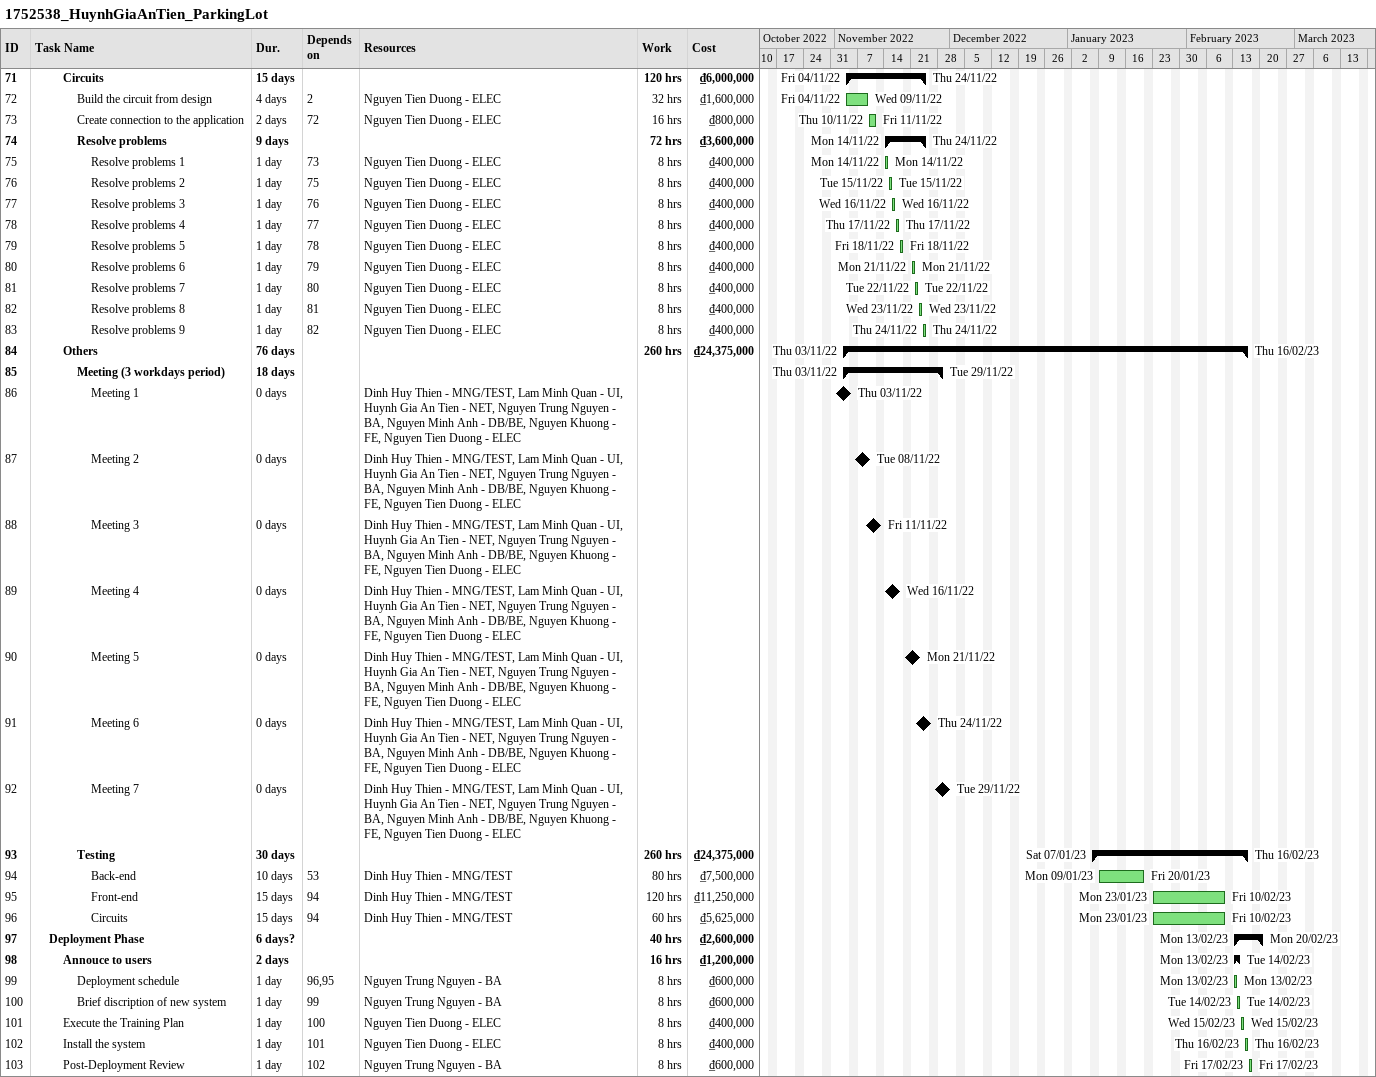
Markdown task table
1752538_HuynhGiaAnTien_ParkingLot

| ID | Level | Task | Duration | Start | Finish | Predecessors | Resources | Work (h) | Cost (₫) |
|---|---|---|---|---|---|---|---|---|---|
| 71 | 3 | **Circuits** | 15d | 2022-11-04 | 2022-11-24 |  |  | 120 | 6000000 |
| 72 | 4 | Build the circuit from design | 4d | 2022-11-04 | 2022-11-09 | 2 | Nguyen Tien Duong - ELEC | 32 | 1600000 |
| 73 | 4 | Create connection to the application | 2d | 2022-11-10 | 2022-11-11 | 72 | Nguyen Tien Duong - ELEC | 16 | 800000 |
| 74 | 4 | **Resolve problems** | 9d | 2022-11-14 | 2022-11-24 |  |  | 72 | 3600000 |
| 75 | 5 | Resolve problems 1 | 1d | 2022-11-14 | 2022-11-14 | 73 | Nguyen Tien Duong - ELEC | 8 | 400000 |
| 76 | 5 | Resolve problems 2 | 1d | 2022-11-15 | 2022-11-15 | 75 | Nguyen Tien Duong - ELEC | 8 | 400000 |
| 77 | 5 | Resolve problems 3 | 1d | 2022-11-16 | 2022-11-16 | 76 | Nguyen Tien Duong - ELEC | 8 | 400000 |
| 78 | 5 | Resolve problems 4 | 1d | 2022-11-17 | 2022-11-17 | 77 | Nguyen Tien Duong - ELEC | 8 | 400000 |
| 79 | 5 | Resolve problems 5 | 1d | 2022-11-18 | 2022-11-18 | 78 | Nguyen Tien Duong - ELEC | 8 | 400000 |
| 80 | 5 | Resolve problems 6 | 1d | 2022-11-21 | 2022-11-21 | 79 | Nguyen Tien Duong - ELEC | 8 | 400000 |
| 81 | 5 | Resolve problems 7 | 1d | 2022-11-22 | 2022-11-22 | 80 | Nguyen Tien Duong - ELEC | 8 | 400000 |
| 82 | 5 | Resolve problems 8 | 1d | 2022-11-23 | 2022-11-23 | 81 | Nguyen Tien Duong - ELEC | 8 | 400000 |
| 83 | 5 | Resolve problems 9 | 1d | 2022-11-24 | 2022-11-24 | 82 | Nguyen Tien Duong - ELEC | 8 | 400000 |
| 84 | 3 | **Others** | 76d | 2022-11-03 | 2023-02-16 |  |  | 260 | 24375000 |
| 85 | 4 | **Meeting (3 workdays period)** | 18d | 2022-11-03 | 2022-11-29 |  |  |  |  |
| 86 | 5 | Meeting 1 | 0d | 2022-11-03 | 2022-11-03 |  | Dinh Huy Thien - MNG/TEST, Lam Minh Quan - UI, Huynh Gia An Tien - NET, Nguyen Trung Nguyen - BA, Nguyen Minh Anh - DB/BE, Nguyen Khuong - FE, Nguyen Tien Duong - ELEC |  |  |
| 87 | 5 | Meeting 2 | 0d | 2022-11-08 | 2022-11-08 |  | Dinh Huy Thien - MNG/TEST, Lam Minh Quan - UI, Huynh Gia An Tien - NET, Nguyen Trung Nguyen - BA, Nguyen Minh Anh - DB/BE, Nguyen Khuong - FE, Nguyen Tien Duong - ELEC |  |  |
| 88 | 5 | Meeting 3 | 0d | 2022-11-11 | 2022-11-11 |  | Dinh Huy Thien - MNG/TEST, Lam Minh Quan - UI, Huynh Gia An Tien - NET, Nguyen Trung Nguyen - BA, Nguyen Minh Anh - DB/BE, Nguyen Khuong - FE, Nguyen Tien Duong - ELEC |  |  |
| 89 | 5 | Meeting 4 | 0d | 2022-11-16 | 2022-11-16 |  | Dinh Huy Thien - MNG/TEST, Lam Minh Quan - UI, Huynh Gia An Tien - NET, Nguyen Trung Nguyen - BA, Nguyen Minh Anh - DB/BE, Nguyen Khuong - FE, Nguyen Tien Duong - ELEC |  |  |
| 90 | 5 | Meeting 5 | 0d | 2022-11-21 | 2022-11-21 |  | Dinh Huy Thien - MNG/TEST, Lam Minh Quan - UI, Huynh Gia An Tien - NET, Nguyen Trung Nguyen - BA, Nguyen Minh Anh - DB/BE, Nguyen Khuong - FE, Nguyen Tien Duong - ELEC |  |  |
| 91 | 5 | Meeting 6 | 0d | 2022-11-24 | 2022-11-24 |  | Dinh Huy Thien - MNG/TEST, Lam Minh Quan - UI, Huynh Gia An Tien - NET, Nguyen Trung Nguyen - BA, Nguyen Minh Anh - DB/BE, Nguyen Khuong - FE, Nguyen Tien Duong - ELEC |  |  |
| 92 | 5 | Meeting 7 | 0d | 2022-11-29 | 2022-11-29 |  | Dinh Huy Thien - MNG/TEST, Lam Minh Quan - UI, Huynh Gia An Tien - NET, Nguyen Trung Nguyen - BA, Nguyen Minh Anh - DB/BE, Nguyen Khuong - FE, Nguyen Tien Duong - ELEC |  |  |
| 93 | 4 | **Testing** | 30d | 2023-01-07 | 2023-02-16 |  |  | 260 | 24375000 |
| 94 | 5 | Back-end | 10d | 2023-01-09 | 2023-01-20 | 53 | Dinh Huy Thien - MNG/TEST | 80 | 7500000 |
| 95 | 5 | Front-end | 15d | 2023-01-23 | 2023-02-10 | 94 | Dinh Huy Thien - MNG/TEST | 120 | 11250000 |
| 96 | 5 | Circuits | 15d | 2023-01-23 | 2023-02-10 | 94 | Dinh Huy Thien - MNG/TEST | 60 | 5625000 |
| 97 | 2 | **Deployment Phase** | 6d? | 2023-02-13 | 2023-02-20 |  |  | 40 | 2600000 |
| 98 | 3 | **Annouce to users** | 2d | 2023-02-13 | 2023-02-14 |  |  | 16 | 1200000 |
| 99 | 4 | Deployment schedule | 1d | 2023-02-13 | 2023-02-13 | 96, 95 | Nguyen Trung Nguyen - BA | 8 | 600000 |
| 100 | 4 | Brief discription of new system | 1d | 2023-02-14 | 2023-02-14 | 99 | Nguyen Trung Nguyen - BA | 8 | 600000 |
| 101 | 3 | Execute the Training Plan | 1d | 2023-02-15 | 2023-02-15 | 100 | Nguyen Tien Duong - ELEC | 8 | 400000 |
| 102 | 3 | Install the system | 1d | 2023-02-16 | 2023-02-16 | 101 | Nguyen Tien Duong - ELEC | 8 | 400000 |
| 103 | 3 | Post-Deployment Review | 1d | 2023-02-17 | 2023-02-17 | 102 | Nguyen Trung Nguyen - BA | 8 | 600000 |
